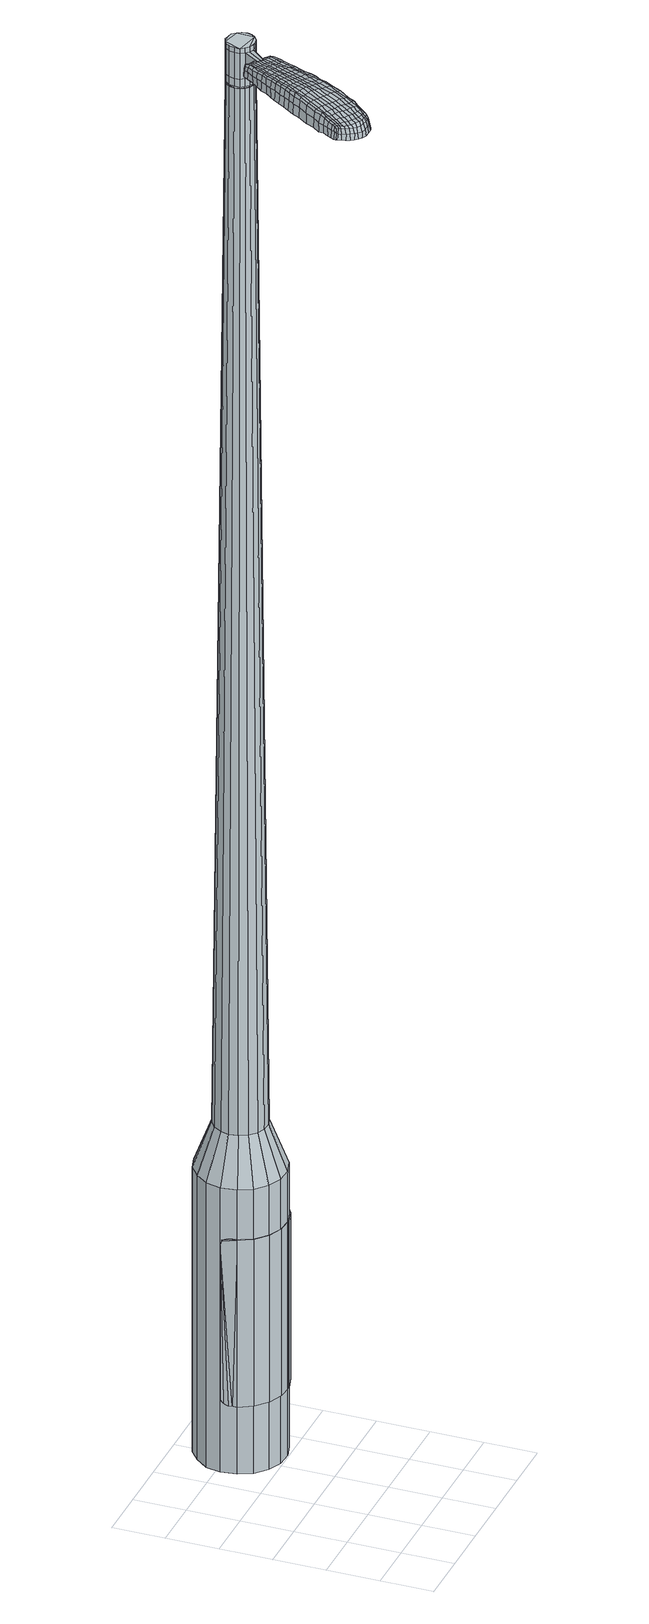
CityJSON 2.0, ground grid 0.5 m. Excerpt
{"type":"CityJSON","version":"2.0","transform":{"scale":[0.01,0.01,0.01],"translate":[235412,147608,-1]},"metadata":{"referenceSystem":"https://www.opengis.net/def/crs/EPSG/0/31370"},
"CityObjects":{
"object1":{"type":"GenericCityObject","attributes":{"cluster":325,"mean_distance_to_centroid":0.291,"new_centroid_x":235413.14,"new_centroid_y":147609.96,"mean_distance_to_camera":11.15,"H1":11.32,"H2":11.57,"Z_final":112.02,"cluster2":-1,"proj_x":235407.93,"proj_y":147606.51,"id_line":25149,"bearing_l":326.55,"distance":6.24,"orientation":"right","G_obj":236.55},"geometry":[{"type":"MultiSurface","lod":"2","boundaries":[[[0,1,2,3]],[[1,4,5,2]],[[4,6,7,5]],[[6,8,9,7]],[[8,10,11,9]],[[10,12,13,11]],[[12,14,15,13]],[[14,16,17,15]],[[16,18,19,17]],[[18,20,21,19]],[[20,22,23,21]],[[22,24,25,23]],[[24,26,27,25]],[[26,28,29,27]],[[28,30,31,29]],[[30,32,33,31]],[[32,34,35,33]],[[34,0,3,35]],[[36,37,38,39]],[[38,40,41,42]],[[41,43,42]],[[42,44,45,46]],[[45,47,46]],[[46,48,49,50]],[[49,51,50]],[[42,46,50,38]],[[50,52,39,38]],[[53,36,39]],[[2,5,7,35]],[[7,9,11,15]],[[11,13,15]],[[15,17,19,23]],[[19,21,23]],[[23,25,27,31]],[[27,29,31]],[[15,23,31,7]],[[31,33,35,7]],[[3,2,35]],[[1,0,54,55]],[[0,34,56,54]],[[34,32,57,56]],[[32,30,58,57]],[[30,28,59,58]],[[28,26,60,59]],[[26,24,61,60]],[[24,22,62,61]],[[22,20,63,62]],[[20,18,64,63]],[[18,16,65,64]],[[16,14,66,65]],[[14,12,67,66]],[[12,10,68,67]],[[10,8,69,68]],[[8,6,70,69]],[[6,4,71,70]],[[4,1,55,71]],[[55,54,72,73]],[[54,56,74,72]],[[56,57,75,74]],[[57,58,76,75]],[[58,59,77,76]],[[59,60,78,77]],[[60,61,79,78]],[[61,62,80,79]],[[62,63,81,80]],[[63,64,82,81]],[[64,65,83,82]],[[65,66,84,83]],[[66,67,85,84]],[[67,68,86,85]],[[68,69,87,86]],[[69,70,88,87]],[[70,71,89,88]],[[71,55,73,89]],[[90,91,92,93]],[[94,95,91,90]],[[96,97,95,94]],[[98,99,97,96]],[[77,100,99,98]],[[101,102,100,77]],[[103,104,102,101]],[[80,105,104,103]],[[81,106,105,80]],[[107,108,106,81]],[[83,109,108,107]],[[110,111,109,83]],[[112,113,111,110]],[[114,115,113,112]],[[116,117,115,114]],[[88,118,117,116]],[[119,120,118,88]],[[93,92,120,119]],[[121,122,123,124]],[[125,121,124,126]],[[127,125,126,128]],[[129,127,128,130]],[[131,129,130,132]],[[133,131,132,134]],[[135,133,134,136]],[[137,135,136,138]],[[139,137,138,140]],[[141,139,140,142]],[[143,141,142,144]],[[145,143,144,146]],[[147,145,146,148]],[[149,147,148,150]],[[151,149,150,152]],[[153,151,152,154]],[[73,72,90,93]],[[72,74,94,90]],[[74,75,96,94]],[[75,76,98,96]],[[76,77,98]],[[78,101,77]],[[78,79,103,101]],[[79,80,103]],[[82,107,81]],[[82,83,107]],[[84,110,83]],[[84,85,112,110]],[[85,86,114,112]],[[86,87,116,114]],[[87,88,116]],[[89,119,88]],[[89,73,93,119]],[[155,156,92,91]],[[156,157,120,92]],[[157,118,120]],[[158,117,118]],[[158,159,115,117]],[[159,160,113,115]],[[160,161,111,113]],[[161,109,111]],[[162,108,109]],[[162,106,108]],[[163,104,105]],[[163,164,102,104]],[[164,100,102]],[[165,99,100]],[[165,166,97,99]],[[166,167,95,97]],[[167,155,91,95]],[[39,52,153,168]],[[156,155,169,154]],[[53,39,168,122]],[[155,167,123,169]],[[36,53,122,121]],[[167,166,124,123]],[[37,36,121,125]],[[166,165,126,124]],[[38,37,125,127]],[[165,100,128,126]],[[40,38,127,129]],[[100,164,130,128]],[[41,40,129,131]],[[164,163,132,130]],[[43,41,131,133]],[[163,105,134,132]],[[42,43,133,135]],[[105,106,136,134]],[[44,42,135,137]],[[106,162,138,136]],[[45,44,137,139]],[[162,109,140,138]],[[47,45,139,141]],[[109,161,142,140]],[[46,47,141,143]],[[161,160,144,142]],[[48,46,143,145]],[[160,159,146,144]],[[49,48,145,147]],[[159,158,148,146]],[[51,49,147,149]],[[158,118,150,148]],[[50,51,149,151]],[[118,157,152,150]],[[52,50,151,153]],[[157,156,154,152]],[[153,154,170,171]],[[154,169,172,170]],[[169,123,173,172]],[[123,122,174,173]],[[122,168,175,174]],[[168,153,171,175]],[[176,177,178,179]],[[180,176,179,181]],[[176,180,182,183]],[[177,176,183,184]],[[185,186,187,188]],[[189,185,188,190]],[[185,189,191,192]],[[186,185,192,193]],[[194,195,196,197]],[[198,194,197,199]],[[194,198,200,201]],[[195,194,201,202]],[[203,204,205,206]],[[207,203,206,208]],[[203,207,209,210]],[[204,203,210,211]],[[212,213,214,215]],[[216,212,215,217]],[[212,216,218,219]],[[213,212,219,220]],[[221,222,223,224]],[[225,221,224,226]],[[221,225,227,228]],[[222,221,228,229]],[[230,231,232,233]],[[222,230,233,223]],[[230,222,229,234]],[[231,230,234,235]],[[236,237,238,239]],[[231,236,239,232]],[[236,231,235,240]],[[237,236,240,241]],[[242,180,181,243]],[[237,242,243,238]],[[242,237,241,244]],[[180,242,244,182]],[[245,246,247,248]],[[249,245,248,250]],[[245,249,251,252]],[[246,245,252,253]],[[254,255,256,257]],[[246,254,257,247]],[[254,246,253,258]],[[255,254,258,259]],[[260,261,262,263]],[[255,260,263,256]],[[260,255,259,264]],[[261,260,264,265]],[[266,267,268,269]],[[261,266,269,262]],[[266,261,265,270]],[[267,266,270,271]],[[272,177,184,273]],[[267,272,273,268]],[[272,267,271,274]],[[177,272,274,178]],[[275,276,277,278]],[[279,275,278,280]],[[275,279,281,282]],[[276,275,282,283]],[[284,285,286,287]],[[276,284,287,277]],[[284,276,283,288]],[[285,284,288,289]],[[290,291,292,293]],[[285,290,293,286]],[[290,285,289,294]],[[291,290,294,295]],[[296,189,190,297]],[[291,296,297,292]],[[296,291,295,298]],[[189,296,298,191]],[[299,300,301,302]],[[303,299,302,304]],[[299,303,305,306]],[[300,299,306,307]],[[308,309,310,311]],[[300,308,311,301]],[[308,300,307,312]],[[309,308,312,313]],[[314,315,316,317]],[[309,314,317,310]],[[314,309,313,318]],[[315,314,318,319]],[[320,321,322,323]],[[315,320,323,316]],[[320,315,319,324]],[[321,320,324,325]],[[326,186,193,327]],[[321,326,327,322]],[[326,321,325,328]],[[186,326,328,187]],[[329,215,214,330]],[[331,329,330,332]],[[329,331,333,334]],[[215,329,334,217]],[[335,331,332,336]],[[337,335,336,338]],[[335,337,339,340]],[[331,335,340,333]],[[341,337,338,342]],[[343,341,342,344]],[[341,343,345,346]],[[337,341,346,339]],[[347,343,344,348]],[[349,347,348,350]],[[347,349,351,352]],[[343,347,352,345]],[[353,349,350,354]],[[204,353,354,205]],[[353,204,211,355]],[[349,353,355,351]],[[356,357,202,201]],[[358,356,201,200]],[[356,358,359,360]],[[357,356,360,361]],[[362,363,361,360]],[[364,362,360,359]],[[362,364,365,366]],[[363,362,366,367]],[[368,369,367,366]],[[370,368,366,365]],[[368,370,371,372]],[[369,368,372,373]],[[374,375,373,372]],[[376,374,372,371]],[[374,376,209,207]],[[375,374,207,208]],[[377,378,379,380]],[[279,377,380,281]],[[377,279,280,381]],[[378,377,381,382]],[[383,198,199,384]],[[378,383,384,379]],[[383,378,382,385]],[[198,383,385,200]],[[386,387,388,389]],[[225,386,389,227]],[[386,225,226,390]],[[387,386,390,391]],[[392,393,394,395]],[[387,392,395,388]],[[392,387,391,396]],[[393,392,396,397]],[[398,195,202,399]],[[393,398,399,394]],[[398,393,397,400]],[[195,398,400,196]],[[401,402,403,404]],[[183,401,404,184]],[[401,183,182,405]],[[402,401,405,406]],[[407,408,409,410]],[[402,407,410,403]],[[407,402,406,411]],[[408,407,411,412]],[[413,206,205,414]],[[408,413,414,409]],[[413,408,412,415]],[[206,413,415,208]],[[416,417,418,419]],[[188,416,419,190]],[[416,188,187,420]],[[417,416,420,421]],[[422,210,209,423]],[[417,422,423,418]],[[422,417,421,424]],[[210,422,424,211]],[[425,426,427,428]],[[303,425,428,305]],[[425,303,304,429]],[[426,425,429,430]],[[431,216,217,432]],[[426,431,432,427]],[[431,426,430,433]],[[216,431,433,218]],[[434,435,436,437]],[[249,434,437,251]],[[434,249,250,438]],[[435,434,438,439]],[[440,441,442,443]],[[435,440,443,436]],[[440,435,439,444]],[[441,440,444,445]],[[446,213,220,447]],[[441,446,447,442]],[[446,441,445,448]],[[213,446,448,214]],[[449,450,439,438]],[[248,449,438,250]],[[449,248,247,451]],[[450,449,451,452]],[[453,454,445,444]],[[450,453,444,439]],[[453,450,452,455]],[[454,453,455,456]],[[457,330,214,448]],[[454,457,448,445]],[[457,454,456,458]],[[330,457,458,332]],[[459,460,461,462]],[[306,459,462,307]],[[459,306,305,428]],[[460,459,428,427]],[[463,334,333,464]],[[460,463,464,461]],[[463,460,427,432]],[[334,463,432,217]],[[465,466,452,451]],[[257,465,451,247]],[[465,257,256,467]],[[466,465,467,468]],[[469,470,456,455]],[[466,469,455,452]],[[469,466,468,471]],[[470,469,471,472]],[[473,336,332,458]],[[470,473,458,456]],[[473,470,472,474]],[[336,473,474,338]],[[475,476,477,478]],[[312,475,478,313]],[[475,312,307,462]],[[476,475,462,461]],[[479,340,339,480]],[[476,479,480,477]],[[479,476,461,464]],[[340,479,464,333]],[[481,482,468,467]],[[263,481,467,256]],[[481,263,262,483]],[[482,481,483,484]],[[485,486,472,471]],[[482,485,471,468]],[[485,482,484,487]],[[486,485,487,488]],[[489,342,338,474]],[[486,489,474,472]],[[489,486,488,490]],[[342,489,490,344]],[[491,492,493,494]],[[318,491,494,319]],[[491,318,313,478]],[[492,491,478,477]],[[495,346,345,496]],[[492,495,496,493]],[[495,492,477,480]],[[346,495,480,339]],[[497,498,484,483]],[[269,497,483,262]],[[497,269,268,499]],[[498,497,499,500]],[[501,502,488,487]],[[498,501,487,484]],[[501,498,500,503]],[[502,501,503,504]],[[505,348,344,490]],[[502,505,490,488]],[[505,502,504,506]],[[348,505,506,350]],[[507,508,509,510]],[[324,507,510,325]],[[507,324,319,494]],[[508,507,494,493]],[[511,352,351,512]],[[508,511,512,509]],[[511,508,493,496]],[[352,511,496,345]],[[513,514,500,499]],[[273,513,499,268]],[[513,273,184,404]],[[514,513,404,403]],[[515,516,504,503]],[[514,515,503,500]],[[515,514,403,410]],[[516,515,410,409]],[[517,354,350,506]],[[516,517,506,504]],[[517,516,409,414]],[[354,517,414,205]],[[518,519,421,420]],[[328,518,420,187]],[[518,328,325,510]],[[519,518,510,509]],[[520,355,211,424]],[[519,520,424,421]],[[520,519,509,512]],[[355,520,512,351]],[[521,522,382,381]],[[278,521,381,280]],[[521,278,277,523]],[[522,521,523,524]],[[525,358,200,385]],[[522,525,385,382]],[[525,522,524,526]],[[358,525,526,359]],[[527,528,529,530]],[[228,527,530,229]],[[527,228,227,389]],[[528,527,389,388]],[[531,532,533,534]],[[528,531,534,529]],[[531,528,388,395]],[[532,531,395,394]],[[535,357,361,536]],[[532,535,536,533]],[[535,532,394,399]],[[357,535,399,202]],[[537,538,524,523]],[[287,537,523,277]],[[537,287,286,539]],[[538,537,539,540]],[[541,364,359,526]],[[538,541,526,524]],[[541,538,540,542]],[[364,541,542,365]],[[543,544,545,546]],[[234,543,546,235]],[[543,234,229,530]],[[544,543,530,529]],[[547,548,549,550]],[[544,547,550,545]],[[547,544,529,534]],[[548,547,534,533]],[[551,363,367,552]],[[548,551,552,549]],[[551,548,533,536]],[[363,551,536,361]],[[553,554,540,539]],[[293,553,539,286]],[[553,293,292,555]],[[554,553,555,556]],[[557,370,365,542]],[[554,557,542,540]],[[557,554,556,558]],[[370,557,558,371]],[[559,560,561,562]],[[240,559,562,241]],[[559,240,235,546]],[[560,559,546,545]],[[563,564,565,566]],[[560,563,566,561]],[[563,560,545,550]],[[564,563,550,549]],[[567,369,373,568]],[[564,567,568,565]],[[567,564,549,552]],[[369,567,552,367]],[[569,570,556,555]],[[297,569,555,292]],[[569,297,190,419]],[[570,569,419,418]],[[571,376,371,558]],[[570,571,558,556]],[[571,570,418,423]],[[376,571,423,209]],[[572,573,406,405]],[[244,572,405,182]],[[572,244,241,562]],[[573,572,562,561]],[[574,575,412,411]],[[573,574,411,406]],[[574,573,561,566]],[[575,574,566,565]],[[576,375,208,415]],[[575,576,415,412]],[[576,575,565,568]],[[375,576,568,373]],[[577,578,579,580]],[[580,579,581,582]],[[583,581,579,584]],[[584,579,578,585]],[[586,587,588,589]],[[589,588,590,591]],[[592,590,588,593]],[[593,588,587,594]],[[595,596,597,598]],[[598,597,599,600]],[[601,599,597,602]],[[602,597,596,603]],[[604,605,606,607]],[[607,606,608,609]],[[610,608,606,611]],[[611,606,605,612]],[[613,614,615,616]],[[616,615,617,618]],[[619,617,615,620]],[[620,615,614,621]],[[622,623,624,625]],[[625,624,626,627]],[[628,626,624,629]],[[629,624,623,630]],[[631,632,633,634]],[[634,633,623,622]],[[630,623,633,635]],[[635,633,632,636]],[[637,638,639,640]],[[640,639,632,631]],[[636,632,639,641]],[[641,639,638,642]],[[582,581,643,644]],[[644,643,638,637]],[[642,638,643,645]],[[645,643,581,583]],[[646,647,648,649]],[[649,648,650,651]],[[652,650,648,653]],[[653,648,647,654]],[[655,656,657,658]],[[658,657,647,646]],[[654,647,657,659]],[[659,657,656,660]],[[661,662,663,664]],[[664,663,656,655]],[[660,656,663,665]],[[665,663,662,666]],[[667,668,669,670]],[[670,669,662,661]],[[666,662,669,671]],[[671,669,668,672]],[[585,578,673,674]],[[674,673,668,667]],[[672,668,673,675]],[[675,673,578,577]],[[676,677,678,679]],[[679,678,680,681]],[[682,680,678,683]],[[683,678,677,684]],[[685,686,687,688]],[[688,687,677,676]],[[684,677,687,689]],[[689,687,686,690]],[[691,692,693,694]],[[694,693,686,685]],[[690,686,693,695]],[[695,693,692,696]],[[591,590,697,698]],[[698,697,692,691]],[[696,692,697,699]],[[699,697,590,592]],[[700,701,702,703]],[[703,702,704,705]],[[706,704,702,707]],[[707,702,701,708]],[[709,710,711,712]],[[712,711,701,700]],[[708,701,711,713]],[[713,711,710,714]],[[715,716,717,718]],[[718,717,710,709]],[[714,710,717,719]],[[719,717,716,720]],[[721,722,723,724]],[[724,723,716,715]],[[720,716,723,725]],[[725,723,722,726]],[[594,587,727,728]],[[728,727,722,721]],[[726,722,727,729]],[[729,727,587,586]],[[613,616,730,731]],[[731,730,732,733]],[[734,732,730,735]],[[735,730,616,618]],[[733,732,736,737]],[[737,736,738,739]],[[740,738,736,741]],[[741,736,732,734]],[[739,738,742,743]],[[743,742,744,745]],[[746,744,742,747]],[[747,742,738,740]],[[745,744,748,749]],[[749,748,750,751]],[[752,750,748,753]],[[753,748,744,746]],[[751,750,754,755]],[[755,754,605,604]],[[612,605,754,756]],[[756,754,750,752]],[[603,757,758,602]],[[602,758,759,601]],[[760,759,758,761]],[[761,758,757,762]],[[762,763,764,761]],[[761,764,765,760]],[[766,765,764,767]],[[767,764,763,768]],[[768,769,770,767]],[[767,770,771,766]],[[772,771,770,773]],[[773,770,769,774]],[[774,775,776,773]],[[773,776,777,772]],[[610,777,776,608]],[[608,776,775,609]],[[778,779,780,781]],[[781,780,680,682]],[[681,680,780,782]],[[782,780,779,783]],[[600,599,784,785]],[[785,784,779,778]],[[783,779,784,786]],[[786,784,599,601]],[[787,788,789,790]],[[790,789,626,628]],[[627,626,789,791]],[[791,789,788,792]],[[793,794,795,796]],[[796,795,788,787]],[[792,788,795,797]],[[797,795,794,798]],[[603,596,799,800]],[[800,799,794,793]],[[798,794,799,801]],[[801,799,596,595]],[[802,803,804,805]],[[805,804,584,585]],[[583,584,804,806]],[[806,804,803,807]],[[808,809,810,811]],[[811,810,803,802]],[[807,803,810,812]],[[812,810,809,813]],[[604,607,814,815]],[[815,814,809,808]],[[813,809,814,816]],[[816,814,607,609]],[[817,818,819,820]],[[820,819,589,591]],[[586,589,819,821]],[[821,819,818,822]],[[610,611,823,824]],[[824,823,818,817]],[[822,818,823,825]],[[825,823,611,612]],[[826,827,828,829]],[[829,828,704,706]],[[705,704,828,830]],[[830,828,827,831]],[[618,617,832,833]],[[833,832,827,826]],[[831,827,832,834]],[[834,832,617,619]],[[835,836,837]],[[837,836,650,652]],[[651,650,836,838]],[[838,836,835,839]],[[840,841,842,843]],[[843,842,835,837]],[[839,835,842,844]],[[844,842,841,845]],[[621,614,846,847]],[[847,846,841,840]],[[845,841,846,848]],[[848,846,614,613]],[[839,849,850,838]],[[838,850,649,651]],[[646,649,850,851]],[[851,850,849,852]],[[845,853,854,844]],[[844,854,849,839]],[[852,849,854,855]],[[855,854,853,856]],[[613,731,857,848]],[[848,857,853,845]],[[856,853,857,858]],[[858,857,731,733]],[[859,860,861,862]],[[862,861,707,708]],[[706,707,861,829]],[[829,861,860,826]],[[734,735,863,864]],[[864,863,860,859]],[[826,860,863,833]],[[833,863,735,618]],[[852,865,866,851]],[[851,866,658,646]],[[655,658,866,867]],[[867,866,865,868]],[[856,869,870,855]],[[855,870,865,852]],[[868,865,870,871]],[[871,870,869,872]],[[733,737,873,858]],[[858,873,869,856]],[[872,869,873,874]],[[874,873,737,739]],[[875,876,877,878]],[[878,877,713,714]],[[708,713,877,862]],[[862,877,876,859]],[[740,741,879,880]],[[880,879,876,875]],[[859,876,879,864]],[[864,879,741,734]],[[868,881,882,867]],[[867,882,664,655]],[[661,664,882,883]],[[883,882,881,884]],[[872,885,886,871]],[[871,886,881,868]],[[884,881,886,887]],[[887,886,885,888]],[[739,743,889,874]],[[874,889,885,872]],[[888,885,889,890]],[[890,889,743,745]],[[891,892,893,894]],[[894,893,719,720]],[[714,719,893,878]],[[878,893,892,875]],[[746,747,895,896]],[[896,895,892,891]],[[875,892,895,880]],[[880,895,747,740]],[[884,897,898,883]],[[883,898,670,661]],[[667,670,898,899]],[[899,898,897,900]],[[888,901,902,887]],[[887,902,897,884]],[[900,897,902,903]],[[903,902,901,904]],[[745,749,905,890]],[[890,905,901,888]],[[904,901,905,906]],[[906,905,749,751]],[[907,908,909,910]],[[910,909,725,726]],[[720,725,909,894]],[[894,909,908,891]],[[752,753,911,912]],[[912,911,908,907]],[[891,908,911,896]],[[896,911,753,746]],[[900,913,914,899]],[[899,914,674,667]],[[585,674,914,805]],[[805,914,913,802]],[[904,915,916,903]],[[903,916,913,900]],[[802,913,916,811]],[[811,916,915,808]],[[751,755,917,906]],[[906,917,915,904]],[[808,915,917,815]],[[815,917,755,604]],[[822,918,919,821]],[[821,919,729,586]],[[726,729,919,910]],[[910,919,918,907]],[[612,756,920,825]],[[825,920,918,822]],[[907,918,920,912]],[[912,920,756,752]],[[783,921,922,782]],[[782,922,679,681]],[[676,679,922,923]],[[923,922,921,924]],[[601,759,925,786]],[[786,925,921,783]],[[924,921,925,926]],[[926,925,759,760]],[[927,928,929,930]],[[930,929,629,630]],[[628,629,929,790]],[[790,929,928,787]],[[931,932,933,934]],[[934,933,928,927]],[[787,928,933,796]],[[796,933,932,793]],[[762,757,935,936]],[[936,935,932,931]],[[793,932,935,800]],[[800,935,757,603]],[[924,937,938,923]],[[923,938,688,676]],[[685,688,938,939]],[[939,938,937,940]],[[760,765,941,926]],[[926,941,937,924]],[[940,937,941,942]],[[942,941,765,766]],[[943,944,945,946]],[[946,945,635,636]],[[630,635,945,930]],[[930,945,944,927]],[[947,948,949,950]],[[950,949,944,943]],[[927,944,949,934]],[[934,949,948,931]],[[768,763,951,952]],[[952,951,948,947]],[[931,948,951,936]],[[936,951,763,762]],[[940,953,954,939]],[[939,954,694,685]],[[691,694,954,955]],[[955,954,953,956]],[[766,771,957,942]],[[942,957,953,940]],[[956,953,957,958]],[[958,957,771,772]],[[959,960,961,962]],[[962,961,641,642]],[[636,641,961,946]],[[946,961,960,943]],[[963,964,965,966]],[[966,965,960,959]],[[943,960,965,950]],[[950,965,964,947]],[[774,769,967,968]],[[968,967,964,963]],[[947,964,967,952]],[[952,967,769,768]],[[956,969,970,955]],[[955,970,698,691]],[[591,698,970,820]],[[820,970,969,817]],[[772,777,971,958]],[[958,971,969,956]],[[817,969,971,824]],[[824,971,777,610]],[[807,972,973,806]],[[806,973,645,583]],[[642,645,973,962]],[[962,973,972,959]],[[813,974,975,812]],[[812,975,972,807]],[[959,972,975,966]],[[966,975,974,963]],[[609,775,976,816]],[[816,976,974,813]],[[963,974,976,968]],[[968,976,775,774]],[[577,580,179,178]],[[580,582,181,179]],[[592,593,192,191]],[[593,594,193,192]],[[595,598,197,196]],[[598,600,199,197]],[[619,620,219,218]],[[620,621,220,219]],[[622,625,224,223]],[[625,627,226,224]],[[631,634,233,232]],[[634,622,223,233]],[[637,640,239,238]],[[640,631,232,239]],[[582,644,243,181]],[[644,637,238,243]],[[652,653,252,251]],[[653,654,253,252]],[[654,659,258,253]],[[659,660,259,258]],[[660,665,264,259]],[[665,666,265,264]],[[666,671,270,265]],[[671,672,271,270]],[[672,675,274,271]],[[675,577,178,274]],[[682,683,282,281]],[[683,684,283,282]],[[684,689,288,283]],[[689,690,289,288]],[[690,695,294,289]],[[695,696,295,294]],[[696,699,298,295]],[[699,592,191,298]],[[700,703,302,301]],[[703,705,304,302]],[[709,712,311,310]],[[712,700,301,311]],[[715,718,317,316]],[[718,709,310,317]],[[721,724,323,322]],[[724,715,316,323]],[[594,728,327,193]],[[728,721,322,327]],[[778,781,380,379]],[[781,682,281,380]],[[600,785,384,199]],[[785,778,379,384]],[[627,791,390,226]],[[791,792,391,390]],[[792,797,396,391]],[[797,798,397,396]],[[798,801,400,397]],[[801,595,196,400]],[[705,830,429,304]],[[830,831,430,429]],[[831,834,433,430]],[[834,619,218,433]],[[837,437,436]],[[837,652,251,437]],[[840,843,443,442]],[[843,837,436,443]],[[621,847,447,220]],[[847,840,442,447]],[[977,978,979,980]],[[981,982,980,979]],[[983,984,985,986]],[[987,988,989,990]],[[978,991,992,979]],[[993,981,979,992]],[[994,983,986,995]],[[996,997,988,987]],[[991,998,999,992]],[[999,1000,993,992]],[[1001,994,995,1002]],[[1003,997,996,1004]],[[998,1005,1006,999]],[[1006,1007,1000,999]],[[1008,1001,1002,1009]],[[1010,1003,1004,1011]],[[1012,1013,1014,1015]],[[1016,1017,1013,1012]],[[1016,1018,1019,1017]],[[1018,1020,1021,1019]],[[1022,1023,1024,1025]],[[1026,1027,1023,1022]],[[1028,1029,1027,1026]],[[1030,1031,1029,1028]],[[1025,1014,1013,1022]],[[1022,1013,1017,1026]],[[1017,1019,1028,1026]],[[1019,1021,1030,1028]],[[986,985,982,981]],[[995,986,981,993]],[[1000,1002,995,993]],[[1007,1009,1002,1000]],[[987,990,984,983]],[[996,987,983,994]],[[1004,996,994,1001]],[[1011,1004,1001,1008]],[[988,1012,1015,989]],[[997,1016,1012,988]],[[1018,1016,997,1003]],[[1020,1018,1003,1010]],[[1032,1033,1034,1035]],[[1034,1036,1037,1038]],[[1034,1038,1039,1040]],[[1034,1040,1035]],[[1041,1032,1035,1042]],[[1043,1042,1035,1044]],[[1045,1044,1035]],[[1046,1034,1033,1047]],[[1048,1046,1047,1049]],[[1050,1048,1049,1051]],[[1052,1050,1051,1053]],[[1054,1052,1053,1055]],[[1055,1056,1057,1058]],[[1055,1058,1059,1060]],[[1055,1060,1061,1062]],[[1061,1063,1064,1065]],[[1061,1065,1066,1067]],[[1061,1067,1062]],[[1055,1062,1054]],[[1068,1069,1033,1032]],[[1070,1071,1036,1034]],[[1072,1073,1045,1035]],[[1069,1074,1047,1033]],[[1075,1070,1034,1046]],[[1074,1076,1049,1047]],[[1077,1075,1046,1048]],[[1076,1078,1051,1049]],[[1079,1077,1048,1050]],[[1078,1080,1053,1051]],[[1081,1079,1050,1052]],[[1080,1082,1055,1053]],[[1083,1081,1052,1054]],[[1082,1084,1056,1055]],[[1085,1086,1063,1061]],[[1087,1083,1054,1062]],[[1057,1056,1084,1088]],[[1058,1057,1088,1089]],[[1059,1058,1089,1090]],[[1060,1059,1090,1091]],[[1061,1060,1091,1085]],[[1092,1068,1032,1041]],[[1093,1092,1041,1042]],[[1094,1093,1042,1043]],[[1095,1094,1043,1044]],[[1073,1095,1044,1045]],[[1037,1036,1071,1096]],[[1064,1063,1086,1097]],[[1038,1037,1096,1098]],[[1039,1038,1098,1099]],[[1040,1039,1099,1100]],[[1035,1040,1100,1072]],[[1065,1064,1097,1101]],[[1066,1065,1101,1102]],[[1067,1066,1102,1103]],[[1062,1067,1103,1087]]]}]}
},
"vertices":[
[91,158,384],[80,168,384],[80,168,96],[91,158,96],[74,181,384],[74,181,96],[72,196,384],[72,196,96],[75,210,384],[75,210,96],[84,222,384],[84,222,96],[95,231,384],[95,231,96],[109,235,384],[109,235,96],[124,234,384],[124,234,96],[138,229,384],[138,229,96],[148,218,384],[148,218,96],[155,205,384],[155,205,96],[157,191,384],[157,191,96],[153,176,384],[153,176,96],[145,164,384],[145,164,96],[133,155,384],[133,155,96],[119,151,384],[119,151,96],[104,152,384],[104,152,96],[116,180,1524],[120,181,1524],[124,184,1524],[107,182,1524],[127,188,1524],[128,192,1524],[125,201,1524],[127,197,1524],[122,205,1524],[117,206,1524],[108,205,1524],[113,207,1524],[105,203,1524],[102,199,1524],[101,189,1524],[101,194,1524],[104,185,1524],[111,180,1524],[100,172,429],[94,178,429],[108,169,429],[117,168,429],[126,171,429],[133,176,429],[137,183,429],[139,192,429],[138,200,429],[135,208,429],[128,214,429],[120,218,429],[111,218,429],[103,216,429],[96,211,429],[91,203,429],[89,195,429],[90,186,429],[107,182,1483],[104,185,1483],[111,180,1483],[116,180,1483],[120,181,1483],[124,184,1483],[127,188,1483],[128,192,1483],[127,197,1483],[125,201,1483],[122,205,1483],[117,206,1483],[113,207,1483],[108,205,1483],[105,203,1483],[102,199,1483],[101,194,1483],[101,189,1483],[107,183,1483],[107,183,1485],[104,186,1485],[104,186,1483],[111,181,1483],[111,181,1485],[116,181,1483],[116,181,1485],[120,182,1483],[120,182,1485],[124,184,1485],[126,188,1483],[126,188,1485],[127,193,1483],[127,193,1485],[127,197,1485],[125,201,1485],[121,204,1483],[121,204,1485],[117,206,1485],[113,206,1483],[113,206,1485],[109,205,1483],[109,205,1485],[105,202,1483],[105,202,1485],[103,198,1483],[103,198,1485],[101,194,1485],[102,190,1483],[102,190,1485],[116,180,1519],[111,180,1519],[111,180,1493],[116,180,1493],[120,181,1519],[120,181,1493],[124,184,1519],[124,184,1493],[127,188,1519],[127,188,1493],[128,192,1519],[128,192,1493],[127,197,1519],[127,197,1493],[125,201,1519],[125,201,1493],[122,205,1519],[122,205,1493],[117,206,1519],[117,206,1493],[113,207,1519],[113,207,1493],[108,205,1519],[108,205,1493],[105,203,1519],[105,203,1493],[102,199,1519],[102,199,1493],[101,194,1519],[101,194,1493],[101,189,1519],[101,189,1493],[104,185,1519],[104,185,1493],[107,182,1485],[104,185,1485],[101,189,1485],[102,199,1485],[105,203,1485],[108,205,1485],[113,207,1485],[122,205,1485],[128,192,1485],[127,188,1485],[120,181,1485],[116,180,1485],[111,180,1485],[107,182,1519],[107,182,1493],[94,168,1513],[94,168,1518],[97,166,1513],[99,165,1513],[99,165,1518],[97,166,1518],[39,115,1519],[44,121,1518],[42,121,1509],[37,115,1510],[35,108,1519],[33,108,1510],[36,108,1526],[41,115,1525],[45,121,1525],[71,94,1519],[75,100,1518],[74,102,1525],[71,96,1525],[67,87,1519],[66,88,1526],[67,85,1510],[72,92,1510],[76,98,1509],[16,42,1519],[13,45,1519],[13,44,1513],[16,42,1513],[20,41,1519],[20,40,1513],[21,43,1524],[17,44,1524],[14,46,1524],[57,104,1530],[61,110,1529],[59,112,1529],[54,106,1530],[52,97,1531],[49,99,1531],[55,95,1530],[60,102,1530],[64,108,1529],[101,172,1512],[99,173,1512],[99,172,1517],[101,171,1517],[104,170,1512],[103,169,1517],[104,169,1506],[101,171,1506],[99,173,1506],[8,65,1519],[9,68,1519],[8,68,1512],[6,65,1512],[7,63,1518],[6,63,1512],[8,63,1522],[9,65,1523],[11,68,1524],[12,73,1519],[14,77,1519],[13,77,1512],[10,72,1512],[13,72,1524],[16,77,1525],[17,83,1519],[22,89,1519],[20,89,1511],[15,82,1511],[19,82,1526],[23,89,1526],[28,99,1519],[26,98,1510],[30,99,1526],[84,175,1513],[79,169,1513],[80,169,1518],[85,175,1517],[87,179,1512],[87,178,1516],[86,179,1506],[82,174,1507],[78,168,1507],[75,163,1514],[70,157,1515],[72,157,1520],[76,163,1519],[73,162,1507],[68,156,1507],[66,151,1515],[61,145,1516],[63,145,1522],[67,151,1521],[64,150,1508],[59,144,1508],[57,139,1517],[52,133,1517],[54,133,1524],[58,139,1523],[55,139,1508],[50,133,1509],[48,127,1518],[50,127,1524],[46,127,1509],[37,45,1519],[39,47,1519],[39,48,1524],[36,46,1523],[35,43,1518],[35,44,1522],[36,42,1512],[38,43,1512],[40,46,1512],[43,51,1519],[46,56,1519],[45,57,1525],[42,52,1524],[43,50,1512],[47,54,1512],[50,61,1519],[54,67,1519],[53,69,1526],[49,62,1526],[50,59,1511],[55,65,1511],[61,77,1519],[60,78,1526],[61,75,1510],[109,158,1513],[105,151,1513],[105,150,1507],[109,156,1507],[111,163,1512],[112,162,1506],[110,162,1516],[108,159,1517],[104,153,1518],[101,145,1514],[97,138,1515],[98,137,1507],[102,143,1507],[101,146,1519],[97,140,1520],[94,132,1515],[90,125,1516],[91,124,1508],[94,130,1508],[93,133,1521],[89,127,1522],[86,119,1517],[83,113,1517],[83,111,1509],[87,117,1508],[86,120,1523],[82,114,1524],[79,106,1518],[79,104,1509],[78,108,1524],[98,166,1519],[96,168,1519],[94,160,1520],[92,162,1520],[96,158,1520],[100,165,1519],[90,154,1522],[87,155,1522],[86,148,1523],[83,149,1523],[88,146,1523],[92,152,1521],[81,141,1524],[79,143,1524],[77,135,1525],[75,137,1525],[80,133,1525],[84,140,1524],[73,129,1526],[71,131,1526],[69,123,1527],[67,124,1527],[72,121,1527],[76,127,1526],[65,117,1528],[63,118,1528],[68,115,1528],[19,46,1527],[16,48,1527],[23,45,1526],[25,49,1527],[21,50,1528],[18,52,1528],[25,55,1529],[22,57,1529],[29,54,1528],[33,60,1530],[29,61,1530],[26,64,1530],[33,68,1531],[30,70,1531],[37,66,1530],[42,73,1531],[38,75,1531],[35,77,1531],[45,86,1531],[42,88,1531],[49,84,1531],[33,42,1518],[30,41,1519],[31,40,1513],[34,41,1513],[34,44,1523],[31,43,1523],[26,41,1519],[25,40,1513],[26,42,1524],[7,61,1518],[7,58,1518],[8,59,1523],[8,61,1523],[5,61,1513],[6,58,1513],[8,54,1519],[9,51,1519],[10,52,1524],[9,55,1523],[7,54,1513],[8,50,1513],[11,47,1519],[12,49,1524],[10,47,1513],[43,115,1528],[44,114,1528],[48,119,1528],[47,121,1527],[38,108,1528],[39,106,1529],[46,112,1529],[49,110,1530],[53,116,1529],[51,118,1528],[41,105,1529],[44,103,1530],[52,108,1530],[56,114,1529],[47,101,1531],[70,97,1528],[68,98,1529],[63,90,1529],[65,89,1528],[73,103,1527],[71,104,1528],[64,100,1529],[59,92,1530],[68,106,1528],[111,165,1512],[110,166,1512],[109,165,1517],[110,164,1517],[112,164,1506],[110,165,1506],[107,168,1512],[106,167,1517],[107,167,1506],[89,180,1512],[91,179,1512],[90,179,1506],[88,180,1506],[89,179,1517],[90,178,1517],[93,178,1512],[95,176,1512],[94,176,1506],[92,177,1506],[92,176,1517],[94,175,1517],[97,175,1512],[96,174,1506],[97,174,1517],[86,174,1519],[87,173,1519],[82,168,1520],[83,167,1520],[89,172,1519],[91,171,1519],[85,166,1520],[87,164,1520],[94,169,1519],[89,163,1520],[107,160,1519],[106,161,1519],[102,155,1520],[104,153,1520],[103,163,1519],[99,156,1520],[77,162,1521],[79,161,1521],[73,156,1522],[74,155,1522],[81,160,1521],[83,158,1521],[76,154,1522],[79,152,1523],[85,157,1522],[81,151,1523],[100,147,1521],[98,148,1521],[94,142,1522],[96,141,1522],[95,150,1521],[91,144,1522],[68,150,1523],[70,149,1523],[64,144,1524],[66,143,1524],[72,148,1523],[74,146,1524],[68,142,1525],[70,140,1525],[77,145,1524],[73,138,1525],[92,134,1523],[90,135,1523],[86,129,1524],[88,128,1524],[87,137,1524],[83,131,1525],[60,138,1525],[61,137,1525],[55,132,1526],[57,131,1526],[63,136,1526],[66,134,1526],[59,130,1527],[62,128,1527],[68,132,1526],[64,126,1527],[84,122,1525],[83,123,1525],[79,117,1526],[81,115,1526],[80,125,1526],[76,119,1527],[51,126,1527],[53,125,1527],[55,124,1527],[57,122,1528],[60,120,1528],[77,109,1527],[75,110,1527],[72,112,1528],[35,45,1525],[32,45,1525],[37,48,1526],[34,48,1526],[28,45,1526],[30,48,1527],[9,63,1525],[10,61,1525],[11,64,1526],[11,66,1525],[10,57,1525],[11,54,1526],[14,58,1527],[12,61,1526],[13,51,1526],[16,55,1527],[40,52,1526],[38,52,1527],[44,57,1527],[41,57,1528],[33,53,1528],[37,58,1529],[14,71,1526],[14,69,1527],[17,74,1528],[17,76,1527],[15,66,1527],[17,63,1528],[21,69,1529],[19,71,1528],[19,60,1528],[23,66,1530],[48,62,1528],[45,63,1529],[52,69,1528],[50,70,1529],[41,64,1529],[46,71,1530],[20,81,1528],[21,80,1528],[25,86,1529],[24,88,1528],[22,77,1529],[25,74,1530],[30,82,1530],[27,84,1530],[27,72,1530],[32,79,1531],[59,79,1529],[56,80,1529],[53,82,1530],[31,98,1528],[32,96,1529],[34,94,1530],[37,92,1530],[39,90,1531],[43,120,1509],[45,120,1518],[41,114,1518],[39,114,1509],[36,107,1519],[34,107,1510],[38,107,1525],[43,114,1525],[47,120,1525],[73,103,1525],[73,101,1518],[70,95,1518],[69,97,1525],[65,88,1519],[65,89,1525],[66,86,1510],[70,93,1509],[74,99,1509],[14,46,1513],[15,46,1519],[17,44,1519],[17,44,1513],[21,43,1519],[21,42,1513],[22,45,1524],[18,46,1524],[16,47,1524],[58,112,1528],[61,110,1528],[57,104,1529],[54,106,1529],[52,97,1529],[49,98,1529],[55,95,1529],[60,102,1529],[64,108,1528],[98,171,1516],[98,171,1512],[100,170,1512],[100,169,1516],[103,168,1512],[102,168,1516],[102,167,1506],[100,169,1506],[97,171,1506],[10,67,1512],[11,67,1519],[10,65,1518],[8,65,1512],[9,63,1518],[8,63,1512],[10,63,1522],[11,64,1523],[12,67,1523],[14,76,1512],[16,77,1519],[13,72,1519],[12,72,1512],[15,71,1524],[18,76,1525],[21,88,1511],[23,88,1519],[19,82,1519],[17,81,1511],[21,81,1525],[25,88,1526],[30,98,1519],[28,97,1510],[31,98,1526],[82,167,1518],[81,167,1513],[85,173,1513],[86,173,1517],[88,177,1512],[88,176,1515],[87,177,1506],[84,173,1506],[79,167,1507],[73,155,1520],[72,155,1514],[76,161,1514],[77,161,1519],[74,161,1507],[70,155,1507],[64,143,1522],[63,143,1516],[67,149,1515],[69,149,1521],[65,149,1508],[61,143,1508],[55,132,1523],[54,132,1517],[58,137,1516],[60,137,1522],[56,137,1508],[52,131,1508],[49,126,1517],[51,126,1524],[47,126,1509],[37,50,1523],[38,49,1519],[36,46,1518],[35,47,1523],[34,45,1518],[34,46,1522],[35,44,1512],[37,45,1512],[39,47,1512],[44,58,1525],[45,57,1519],[41,53,1519],[40,54,1524],[42,51,1512],[45,55,1512],[52,70,1526],[53,68,1519],[48,62,1519],[47,63,1525],[49,60,1511],[53,66,1511],[59,78,1519],[58,79,1526],[59,76,1510],[104,151,1507],[103,152,1513],[107,159,1513],[107,157,1506],[109,163,1512],[110,162,1506],[108,163,1515],[106,160,1517],[103,153,1518],[96,138,1507],[96,139,1514],[100,146,1514],[100,144,1507],[99,147,1519],[95,140,1520],[89,124,1508],[88,126,1516],[92,133,1515],[93,131,1508],[91,134,1521],[88,128,1522],[81,112,1508],[81,114,1517],[85,120,1516],[85,118,1508],[84,121,1522],[80,115,1523],[77,107,1517],[78,105,1509],[76,109,1524],[97,165,1518],[95,167,1518],[93,160,1519],[91,161,1519],[96,158,1519],[100,164,1518],[89,153,1520],[87,155,1520],[85,147,1521],[83,149,1521],[88,145,1521],[92,152,1520],[81,141,1523],[79,142,1523],[77,135,1524],[75,136,1524],[80,133,1524],[84,139,1523],[73,129,1525],[71,130,1525],[69,122,1526],[66,124,1526],[72,121,1526],[76,127,1525],[65,116,1527],[62,118,1527],[68,114,1527],[17,49,1526],[20,48,1526],[23,46,1525],[25,49,1526],[22,51,1526],[19,53,1526],[22,58,1528],[25,56,1528],[29,55,1527],[33,60,1528],[29,62,1529],[26,64,1529],[30,70,1530],[33,68,1530],[37,66,1529],[41,74,1530],[38,75,1530],[35,77,1530],[42,88,1530],[45,86,1530],[48,84,1530],[31,42,1513],[30,43,1518],[33,44,1518],[33,43,1512],[33,45,1523],[31,45,1523],[26,43,1519],[26,42,1513],[26,44,1523],[10,59,1523],[9,58,1518],[9,61,1518],[10,61,1523],[7,61,1512],[8,58,1512],[12,53,1523],[11,52,1519],[10,55,1519],[11,56,1523],[9,55,1513],[10,51,1513],[12,49,1519],[13,50,1524],[12,48,1513],[49,119,1527],[45,113,1527],[44,114,1527],[48,119,1526],[39,107,1527],[40,106,1528],[53,115,1528],[49,109,1528],[47,111,1528],[51,117,1527],[42,104,1528],[44,102,1529],[52,108,1529],[56,114,1528],[47,100,1529],[62,91,1528],[67,98,1527],[68,97,1527],[64,90,1527],[72,103,1526],[71,104,1527],[64,100,1528],[59,92,1528],[67,106,1527],[108,164,1516],[109,164,1512],[110,164,1512],[109,163,1516],[110,163,1506],[109,163,1506],[106,166,1512],[105,166,1516],[106,165,1506],[89,177,1512],[89,178,1512],[88,177,1506],[89,177,1516],[89,176,1516],[93,174,1506],[94,174,1512],[91,176,1512],[90,175,1506],[91,175,1516],[93,173,1516],[96,173,1512],[95,172,1506],[95,172,1516],[87,172,1518],[86,173,1518],[82,167,1519],[83,167,1519],[91,170,1518],[89,171,1518],[85,165,1519],[87,164,1519],[93,168,1518],[89,162,1519],[101,154,1519],[105,160,1518],[106,160,1518],[102,154,1519],[102,162,1518],[99,156,1519],[79,161,1520],[78,161,1520],[74,155,1521],[74,154,1521],[83,158,1520],[80,159,1520],[76,153,1521],[78,152,1521],[85,156,1520],[81,150,1521],[94,141,1521],[98,148,1520],[98,147,1520],[95,141,1521],[95,150,1520],[91,143,1521],[70,148,1522],[69,149,1522],[65,143,1523],[66,142,1523],[74,146,1522],[72,147,1522],[68,141,1523],[70,139,1524],[77,144,1523],[72,138,1524],[86,129,1523],[90,135,1522],[91,134,1522],[87,128,1523],[87,137,1522],[83,131,1523],[61,136,1524],[61,137,1524],[56,131,1525],[57,130,1525],[66,133,1525],[63,135,1524],[59,129,1525],[62,127,1526],[68,132,1525],[64,126,1526],[78,116,1525],[82,123,1524],[83,122,1524],[79,116,1525],[79,125,1524],[75,118,1525],[53,125,1526],[52,125,1526],[57,121,1527],[55,123,1526],[60,120,1527],[74,110,1526],[76,109,1526],[71,112,1526],[32,46,1524],[34,47,1524],[36,50,1525],[34,49,1525],[27,46,1525],[30,49,1525],[13,64,1525],[11,61,1524],[11,63,1524],[13,66,1525],[15,58,1526],[13,55,1525],[12,58,1524],[13,61,1525],[14,52,1525],[17,55,1526],[37,53,1526],[39,54,1526],[43,58,1526],[41,58,1527],[33,54,1526],[37,59,1527],[18,74,1527],[15,69,1526],[15,70,1526],[18,76,1526],[21,69,1528],[18,63,1527],[16,66,1526],[20,71,1527],[20,60,1527],[24,66,1528],[45,64,1527],[47,63,1527],[51,70,1527],[49,70,1528],[41,65,1528],[45,72,1529],[26,86,1528],[22,79,1527],[21,81,1527],[26,87,1527],[30,82,1529],[25,74,1529],[23,77,1528],[28,84,1528],[28,72,1529],[32,79,1530],[56,80,1528],[57,80,1528],[52,82,1529],[33,96,1528],[32,97,1528],[37,92,1529],[35,94,1529],[40,90,1530],[87,177,1508],[93,174,1508],[74,147,1509],[67,152,1509],[62,130,1510],[54,134,1510],[39,97,1512],[31,102,1512],[41,117,1511],[49,112,1511],[29,82,1513],[22,70,1514],[15,75,1514],[21,87,1513],[99,170,1508],[81,143,1509],[69,125,1510],[47,92,1512],[57,107,1511],[37,77,1513],[30,66,1514],[104,166,1508],[87,139,1509],[76,120,1510],[55,87,1512],[65,102,1511],[37,61,1514],[45,72,1513],[110,163,1508],[94,134,1509],[83,115,1510],[62,82,1512],[72,97,1511],[44,56,1514],[53,67,1513],[15,59,1514],[14,54,1514],[8,58,1514],[8,64,1514],[22,54,1514],[20,50,1514],[29,50,1514],[25,47,1514],[36,45,1514],[31,43,1514],[13,49,1515],[14,44,1515],[13,45,1515],[10,51,1515],[17,46,1515],[15,44,1515],[21,44,1515],[16,43,1515],[24,42,1515],[17,43,1515],[136,156,334],[133,154,334],[133,154,165],[145,162,171],[136,156,165],[139,158,165],[142,160,166],[143,161,167],[144,162,169],[139,158,334],[142,160,333],[143,161,332],[144,162,331],[145,162,328],[119,150,165],[119,150,334],[104,151,165],[104,151,334],[90,157,165],[90,157,334],[79,167,165],[79,167,334],[72,180,165],[72,180,334],[72,185,334],[71,188,334],[71,191,333],[71,193,332],[70,194,331],[70,195,328],[72,185,165],[70,195,171],[70,194,169],[71,193,167],[71,191,166],[71,188,165],[135,158,334],[131,156,334],[131,156,165],[135,158,165],[143,164,171],[143,164,328],[118,153,334],[118,153,165],[104,154,334],[104,154,165],[92,159,334],[92,159,165],[81,169,334],[81,169,165],[75,181,334],[75,181,165],[75,185,334],[73,195,328],[73,195,171],[75,185,165],[74,189,334],[74,192,333],[73,194,332],[73,195,331],[138,161,334],[140,162,333],[142,163,332],[142,164,331],[138,161,165],[73,195,169],[140,162,166],[142,163,167],[142,164,169],[73,194,167],[74,192,166],[74,189,165]
]}
